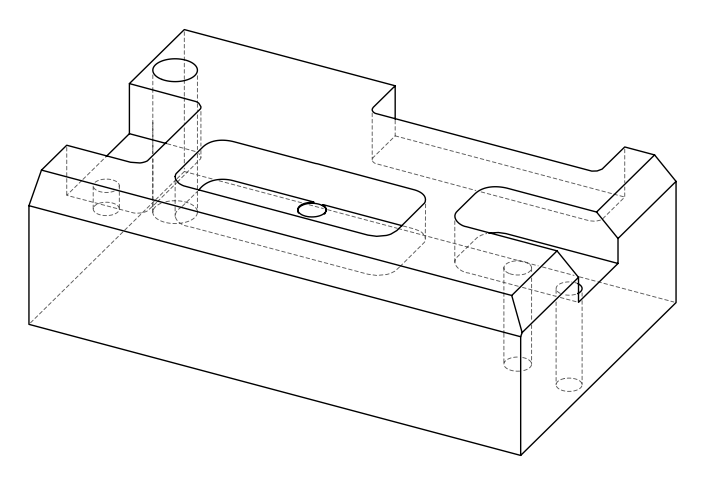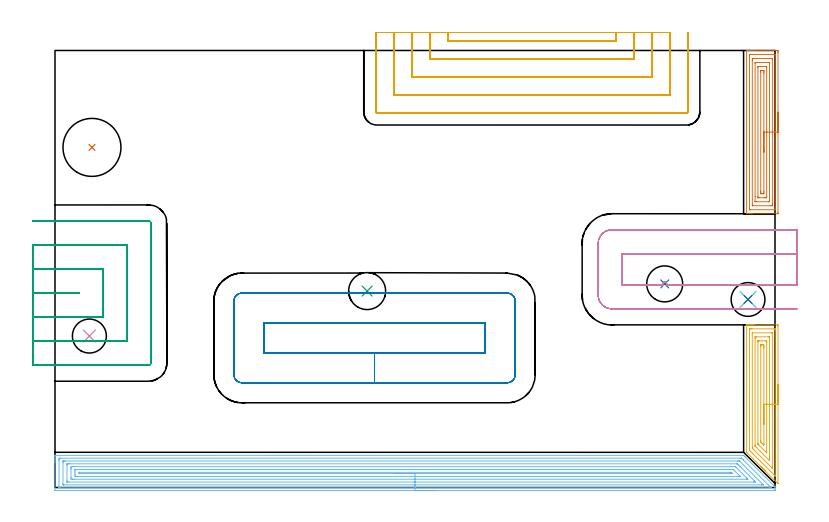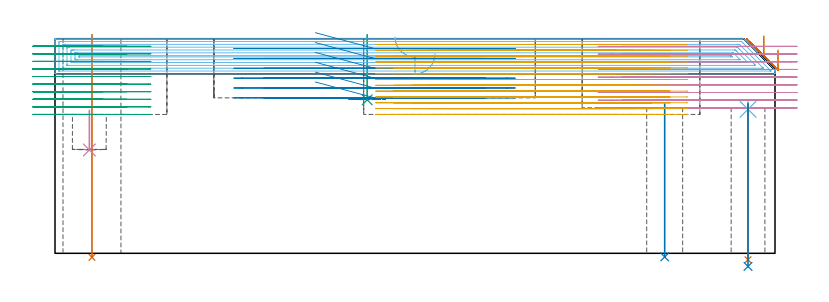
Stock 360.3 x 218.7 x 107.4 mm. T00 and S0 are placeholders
(PLAN: 14 operations, 10 tool changes, 108.5 min)
(1 INDEXABLE_INSERT_DRILL_THROUGH_HOLE_FROM_SOLID | STEP1HOLE_1 | NXT0302_029 | 0.45 min | 70897 mm3)
(2 INDEXABLE_INSERT_DRILL_THROUGH_HOLE_FROM_SOLID_1 | STEP1HOLE_2 | NXT0302_007 | 0.31 min | 27290 mm3)
(3 INDEXABLE_INSERT_DRILL_BLIND_HOLE_FROM_SOLID | STEP1POCKET | NXT0302_008 | 0.13 min | 8158 mm3)
(4 INDEXABLE_INSERT_DRILL_BLIND_HOLE_FROM_SOLID_1 | STEP1POCKET_1 | NXT0302_005 | 0.09 min | 12578 mm3)
(5 AREA_MILL | FG_CHAMFER_SURFACE | UGT0205_001 | 3.72 min | 10904 mm3)
(6 AREA_MILL_1 | FG_CHAMFER_SURFACE_1 | UGT0205_001 | 20.01 min | 54312 mm3)
(7 AREA_MILL_2 | FG_CHAMFER_SURFACE_2 | UGT0205_001 | 4.19 min | 10968 mm3)
(8 MILL_RECTANGULAR_POCKET | POCKET_RECTANGULAR_STRAIGHT | UGT0201_094 | Follow Part, ap 5, ae 75% | 8.34 min | 295956 mm3)
(9 MILL_SLOT | SLOT_PARTIAL_RECTANGULAR | NXT0201_012 | Follow Part, ap 4, ae 75% | 14.3 min | 177267 mm3)
(10 MILL_SLOT_1 | SLOT_PARTIAL_RECTANGULAR_1 | NXT0201_012 | Follow Part, ap 4, ae 75% | 8.9 min | 171732 mm3)
(11 MILL_SLOT_2 | SLOT_PARTIAL_RECTANGULAR_2 | NXT0201_011 | Follow Part, ap 3, ae 75% | 47.34 min | 237146 mm3)
(12 SPOT_DRILL | STEP1HOLE | NXT0321_9005460120000 | 0.04 min | 36 mm3)
(13 DRILL_THROUGH_HOLE_INTO_CENTER | STEP1HOLE | NXT0301_065 | 0.32 min | 5046 mm3)
(14 DRILL_TO_ENLARGE_THROUGH_HOLE | STEP1HOLE | UGT0301_292 | 0.33 min | 11256 mm3)
(TOOL NXT0302_029 | Index. Insert Drill 29mm [880-D2900L32-05] | D29 PA176 FL145 Z2)
(TOOL NXT0302_007 | Index. Insert Drill 18mm [880-D1800L25-05] | D18 PA176 FL90 Z2)
(TOOL NXT0302_008 | Index. Insert Drill 18.5mm [880-D1850L25-05] | D18.5 PA176 FL93 Z2)
(TOOL NXT0302_005 | Index. Insert Drill 17mm [880-D1700L20-05] | D17 PA176 FL85 Z2)
(TOOL UGT0205_001 | Chamfer Mill 20 x 3 x 45 deg. | D20 FL50 Z2)
(TOOL UGT0201_094 | End mill 20 mm | D20 FL38 Z4)
(TOOL NXT0201_012 | ENDMILL 16mm [2P460-1600-NA 1630] | D16 FL38 Z6)
(TOOL NXT0201_011 | ENDMILL 12mm [2P460-1200-NA 1630] | D12 FL38 Z6)
(TOOL NXT0321_9005460120000 | NC Spot Drill, 142deg, 12mm, Carbide, Uncoated | D12 PA142 FL30 Z2)
(TOOL NXT0301_065 | Carbide Drill 9.4mm [860.1-0940-075A1-MM 2214] | D9.4 PA140 FL98 Z2)
(TOOL UGT0301_292 | Twist Drill 16.9 mm | D16.9 PA118 FL120 Z2)
(OP 1 INDEXABLE_INSERT_DRILL_THROUGH_HOLE_FROM_SOLID)
G17 G21 G94 G90
T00 M6
G54
G17 G0 G90 X18.5 Y170.2 S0 M3
G43 Z117.4 H1
G94 G81 G98 Z-2.006 F250. R109.4
G80
M5
M2
(OP 2 INDEXABLE_INSERT_DRILL_THROUGH_HOLE_FROM_SOLID_1)
G17 G21 G94 G90
T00 M6
G54
G17 G0 G90 X305.1 Y101.9 S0 M3
G43 Z117.4 H1
G94 G81 G98 Z-1.814 F250. R74.8
G80
M5
M2
(OP 3 INDEXABLE_INSERT_DRILL_BLIND_HOLE_FROM_SOLID)
G17 G21 G94 G90
T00 M6
G54
G17 G0 G90 X156.2 Y98.3 S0 M3
G43 Z117.4 H1
G94 G81 G98 Z76.8 F250. R109.4
G80
M5
M2
(OP 4 INDEXABLE_INSERT_DRILL_BLIND_HOLE_FROM_SOLID_1)
G17 G21 G94 G90
T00 M6
G54
G17 G0 G90 X17.2 Y75.8 S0 M3
G43 Z117.4 H1
G94 G81 G98 Z51.7 F250. R71.5
G80
M5
M2
(OP 5 AREA_MILL)
G17 G21 G94 G90
T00 M6
G54
G17 G0 G90 X361.8 Y51.65 S1061 M3
G43 Z117.4 H0
Z101.7
G94 G1 Y51.612 Z100.828 F250.
Y51.498 Z99.963
Y51.309 Z99.112
Y51.047 Z98.28
Y50.713 Z97.474
Y50.31 Z96.7
Y49.842 Z95.964
Y49.31 Z95.272
Y48.721 Z94.629
Y48.078 Z94.039
Y47.386 Z93.508
Y46.65 Z93.04
Y45.876 Z92.637
Y45.07 Z92.303
Y44.238 Z92.041
Y43.386 Z91.852
Y42.522 Z91.738
Y41.65 Z91.7
Y2.031
X361.793 Y1.919 Z91.706
X361.673 Y2.031 Z91.827
X361.407 Y2.293 Z92.093
X355.436 Y8.263 Z98.062
X355.266 Y8.431 Z98.229
X355.101 Y8.598 Z98.397
X354.991 Y8.708 Z98.507
X354.827 Y8.87 Z98.667
X354.668 Y9.03 Z98.829
X354.546 Y9.153 Z98.952
X354.389 Y9.309 Z99.106
X354.236 Y9.463 Z99.261
X354.101 Y9.598 Z99.397
X353.95 Y9.748 Z99.545
X353.804 Y9.895 Z99.694
X353.655 Y10.043 Z99.842
X353.511 Y10.186 Z99.984
X353.372 Y10.327 Z100.126
X353.21 Y10.489 Z100.287
X353.073 Y10.625 Z100.423
X346.185 Y17.515 Z107.315
X346.106 Y17.594 Z107.393
X346.103 Y17.602 Z107.396
X346.1 Y17.611 Z107.4
Y81.27
X346.103 Y81.39 Z107.389
X346.213 Y81.397 Z107.28
X346.33 Y81.4 Z107.168
X347.008 Z106.492
X347.733 Z105.766
X348.248 Z105.248
X348.505 Z104.992
X349.125 Z104.372
X349.382 Z104.115
X350.002 Z103.492
X361.407 Z92.09
X361.721 Y81.396 Z91.776
X361.792 Y81.39 Z91.705
X361.799 Y81.317 Z91.699
X361.8 Y80.824 Z91.7
Y41.65
X360.386 Z93.114
X360.385 Y6.183 Z93.115
X360.384 Y6.037 Z93.116
X360.38 Y5.821 Z93.12
X360.379 Y5.785 Z93.121
X360.351 Y5.807 Z93.149
X360.314 Y5.841 Z93.186
X360.113 Y6.037 Z93.387
X348.248 Y17.902 Z105.252
X347.651 Y18.502 Z105.849
X347.565 Y18.596 Z105.935
X347.521 Y18.646 Z105.979
X347.52 Y18.688 Z105.98
X347.517 Y18.874 Z105.983
X347.515 Y19.246 Z105.985
X347.514 Y19.392 Z105.986
X347.515 Y79.23 Z105.985
X347.516 Y79.323 Z105.984
X347.519 Y79.368 Z105.981
X347.52 Y79.384 Z105.98
X347.546 Y79.39 Z105.954
X347.899 Y79.398 Z105.601
X348.248 Y79.399 Z105.252
X348.774 Y79.4 Z104.726
X359.652 Y79.399 Z93.848
X360.182 Y79.396 Z93.318
X360.322 Y79.39 Z93.178
X360.379 Y79.368 Z93.121
X360.383 Y79.192 Z93.117
X360.384 Y79.044 Z93.116
X360.386 Y78.299 Z93.114
Y41.65
X358.972 Z94.528
X358.971 Y10.289 Z94.529
X358.97 Y10.09 Z94.53
X358.966 Y9.692 Z94.534
X358.965 Y9.649 Z94.535
X358.96 Y9.651 Z94.54
X358.928 Y9.677 Z94.572
X358.869 Y9.732 Z94.631
X356.083 Y12.516 Z97.417
X350.002 Y18.597 Z103.498
X349.209 Y19.392 Z104.291
X349.125 Y19.481 Z104.375
X348.936 Y19.689 Z104.564
X348.931 Y20.083 Z104.569
X348.929 Y20.282 Z104.571
Y77.263
X348.93 Y77.363 Z104.57
X348.932 Y77.386 Z104.568
X348.934 Y77.39 Z104.566
X348.946 Y77.394 Z104.554
X348.991 Y77.399 Z104.509
X358.775 Z94.725
X358.91 Y77.397 Z94.59
X358.948 Y77.393 Z94.552
X358.966 Y77.39 Z94.534
X358.967 Y77.381 Z94.533
X358.97 Y77.329 Z94.53
X358.971 Y77.263 Z94.529
X358.972 Y77.064 Z94.528
Y41.65
X357.557 Z95.943
Y14.396
X357.555 Y14.05 Z95.945
X357.55 Y13.512 Z95.95
X357.021 Y14.028 Z96.479
X356.999 Y14.05 Z96.501
X350.65 Y20.4 Z102.85
X350.409 Y20.649 Z103.091
X350.349 Y20.714 Z103.151
X350.346 Y20.726 Z103.154
X350.344 Y20.759 Z103.156
X350.343 Y20.827 Z103.157
Y21.172
Y74.592
X350.344 Y75.135 Z103.156
X350.347 Y75.318 Z103.153
X350.349 Y75.377 Z103.151
X350.383 Y75.39 Z103.117
X350.482 Y75.393 Z103.018
X350.88 Y75.399 Z102.62
X350.961 Y75.4 Z102.539
X357.102 Z96.398
X357.425 Y75.397 Z96.075
X357.506 Y75.394 Z95.994
X357.542 Y75.39 Z95.958
X357.551 Y75.37 Z95.949
X357.553 Y75.294 Z95.947
X357.557 Y74.938 Z95.943
Y41.65
X356.143 Z97.357
Y17.611
X356.138 Y17.39 Z97.362
X356.137 Y17.376 Z97.363
X356.127 Y17.382 Z97.373
X356.096 Y17.406 Z97.404
X356.067 Y17.432 Z97.433
X356.037 Y17.462 Z97.463
X352.326 Y21.172 Z101.174
X352.01 Y21.495 Z101.49
X351.795 Y21.715 Z101.705
X351.764 Y21.761 Z101.736
X351.761 Y21.785 Z101.739
X351.759 Y21.84 Z101.741
X351.757 Y22.063 Z101.743
Y72.811
X351.76 Y73.256 Z101.74
X351.762 Y73.367 Z101.738
X351.763 Y73.386 Z101.737
X351.791 Y73.39 Z101.709
X351.861 Y73.395 Z101.639
X352.055 Y73.399 Z101.445
X352.634 Y73.4 Z100.866
X355.563 Z97.937
X355.996 Y73.398 Z97.504
X356.082 Y73.396 Z97.418
X356.121 Y73.391 Z97.379
X356.136 Y73.387 Z97.364
X356.138 Y73.367 Z97.362
X356.14 Y73.256 Z97.36
X356.143 Y72.811 Z97.357
Y41.65
X354.729 Z98.771
X354.728 Y21.718 Z98.772
X354.725 Y21.372 Z98.775
X354.722 Y21.275 Z98.778
X354.719 Y21.24 Z98.781
X354.687 Y21.27 Z98.813
X354.555 Y21.397 Z98.945
X354.389 Y21.56 Z99.111
X353.885 Y22.063 Z99.615
X353.511 Y22.439 Z99.989
X353.258 Y22.698 Z100.242
X353.195 Y22.764 Z100.305
X353.178 Y22.8 Z100.322
X353.176 Y22.839 Z100.324
X353.173 Y22.953 Z100.327
X353.172 Y23.298 Z100.328
X353.171 Y70.486 Z100.329
X353.173 Y71.031 Z100.327
X353.176 Y71.371 Z100.324
X353.178 Y71.389 Z100.322
X353.194 Y71.393 Z100.306
X353.239 Y71.397 Z100.261
X353.33 Y71.399 Z100.17
X353.511 Z99.989
X354.028 Y71.397 Z99.472
X354.389 Y71.39 Z99.111
X354.722 Y71.367 Z98.778
X354.725 Y71.031 Z98.775
X354.728 Y70.687 Z98.772
X354.729 Y70.14 Z98.771
Y69.795
Y41.65
Y40.778 Z98.809
Y39.914 Z98.923
Y39.062 Z99.112
Y38.23 Z99.374
Y37.424 Z99.708
Y36.65 Z100.111
Y35.914 Z100.58
Y35.222 Z101.111
Y34.579 Z101.7
Y33.99 Z102.343
Y33.458 Z103.035
Y32.99 Z103.771
Y32.587 Z104.545
Y32.253 Z105.351
Y31.991 Z106.183
Y31.802 Z107.035
Y31.688 Z107.899
Y31.65 Z108.771
G0 Z117.4
M5
M2
(OP 6 AREA_MILL_1)
G17 G21 G94 G90
T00 M6
G54
G17 G0 G90 X190.15 Y-1.5 S1061 M3
G43 Z117.4 H0
Z99.8
G94 G1 X190.112 Z98.928 F250.
X189.998 Z98.064
X189.809 Z97.212
X189.547 Z96.38
X189.213 Z95.574
X188.81 Z94.8
X188.342 Z94.064
X187.81 Z93.372
X187.221 Z92.729
X186.578 Z92.14
X185.886 Z91.608
X185.15 Z91.14
X184.376 Z90.737
X183.57 Z90.403
X182.738 Z90.141
X181.887 Z89.952
X181.022 Z89.838
X180.15 Z89.8
X0.616
X0.161 Y-1.496 Z89.802
X0.01 Y-1.492 Z89.806
X0. Y-1.337 Z89.961
Y12.415 Z103.71
Y13.022 Z104.317
Y13.569 Z104.866
Y13.903 Z105.199
Y14.449 Z105.746
Y14.783 Z106.078
Y15.451 Z106.75
Y15.769 Z107.068
X0.002 Y16.101 Z107.392
X0.003 Y16.102
X0.169 Y16.1 Z107.4
X344.5
X344.603 Y16.094 Z107.392
X345.329 Y15.372 Z106.67
X355.665 Y5.036 Z96.335
X360.262 Y0.439 Z91.736
X360.29 Y0.399 Z91.696
X360.3 Y0.363 Z91.661
Y0.31 Z91.609
Y-0.396 Z90.904
Y-1.064 Z90.232
Y-1.397 Z89.899
X360.297 Y-1.491 Z89.805
X360.131 Y-1.5 Z89.8
X180.15
Y-0.086 Z91.214
X2.402 Y-0.085 Z91.215
X2.303
X2.034 Y-0.079 Z91.221
X2.01 Y-0.078 Z91.222
X2.006 Y-0.058 Z91.242
X2.002 Y-0.026 Z91.274
X2.001 Y0.005 Z91.305
X2. Y0.213 Z91.513
Y13.419 Z104.719
X2.002 Y13.903 Z105.203
X2.004 Y14.295 Z105.595
X2.015 Y14.679 Z105.979
X2.402 Y14.684 Z105.984
X2.502 Y14.685 Z105.985
X343.209
X343.408 Y14.684 Z105.984
X343.506 Y14.681 Z105.981
X343.552 Y14.679 Z105.979
X343.606 Y14.633 Z105.933
X344.347 Y13.903 Z105.203
X344.5 Y13.751 Z105.051
X357.553 Y0.697 Z91.997
X357.898 Y0.35 Z91.65
X358.229 Y0.009 Z91.309
X358.289 Y-0.058 Z91.242
X358.277 Y-0.079 Z91.221
X357.799 Y-0.086 Z91.214
X180.15
Y1.328 Z92.628
X4.441 Y1.329 Z92.629
X4.189 Y1.33 Z92.63
X4.105 Y1.332 Z92.632
X4.04 Y1.335 Z92.635
X4.01 Y1.343 Z92.643
X4.007 Y1.392 Z92.692
X4.003 Y1.578 Z92.878
X4. Y1.763 Z93.063
Y12.328 Z103.628
X4.002 Y13.022 Z104.322
X4.004 Y13.204 Z104.504
X4.01 Y13.264 Z104.564
X4.063 Y13.266 Z104.566
X4.189 Y13.268 Z104.568
X4.83 Y13.271 Z104.571
X5.082
X341.567
X341.82
X342.465 Y13.267 Z104.567
X342.518 Y13.265 Z104.565
X342.642 Y13.153 Z104.453
X342.713 Y13.087 Z104.387
X354.325 Y1.475 Z92.775
X354.412 Y1.381 Z92.681
X354.45 Y1.339 Z92.639
X354.444 Y1.335 Z92.635
X354.418 Y1.333 Z92.633
X354.325 Y1.331 Z92.631
X353.684 Y1.329 Z92.629
X353.432 Y1.328 Z92.628
X180.15
Y2.743 Z94.043
X6.579
X6.132 Y2.745 Z94.045
X6.034 Y2.747 Z94.047
X6.018 Y2.749 Z94.049
X6.01 Y2.758 Z94.058
X6.006 Y2.807 Z94.107
X6.003 Y2.908 Z94.208
X6. Y3.314 Z94.614
Y11.262 Z102.562
X6.004 Y11.69 Z102.99
X6.007 Y11.796 Z103.096
X6.01 Y11.844 Z103.144
X6.064 Y11.85 Z103.15
X6.268 Y11.854 Z103.154
X6.868 Y11.857 Z103.157
X7.157
X341.216
X341.367 Y11.855 Z103.155
X341.442 Y11.853 Z103.153
X341.475 Y11.851 Z103.151
X341.534 Y11.805 Z103.105
X341.82 Y11.529 Z102.829
X342.089 Y11.262 Z102.562
X342.713 Y10.638 Z101.938
X350.013 Y3.338 Z94.638
X350.161 Y3.187 Z94.487
X350.443 Y2.897 Z94.197
X350.585 Y2.749 Z94.049
X350.549 Y2.747 Z94.047
X350.461 Y2.745 Z94.045
X349.859 Y2.743 Z94.043
X349.57
X180.15
Y4.157 Z95.457
X9.548
X8.714 Y4.16 Z95.46
X8.655 Y4.164 Z95.464
X8.01 Y4.219 Z95.519
X8.002 Y4.863 Z96.163
X8. Y9.266 Z100.566
X8.001 Y9.501 Z100.801
X8.004 Y10.142 Z101.442
X8.01 Y10.381 Z101.681
X8.599 Y10.437 Z101.737
X8.655 Y10.439 Z101.739
X9.485 Y10.443 Z101.743
X9.548
X340.096 Y10.442 Z101.742
X340.221 Y10.44 Z101.74
X340.455 Y10.434 Z101.734
X340.512 Y10.381 Z101.681
X340.927 Y9.974 Z101.274
X346.286 Y4.615 Z95.915
X346.675 Y4.219 Z95.519
X346.721 Y4.169 Z95.469
X346.537 Y4.162 Z95.462
X346.411 Y4.158 Z95.458
X346.348 Y4.157 Z95.457
X346.286
X180.15
Y5.571 Z96.871
X11.334
X10.855 Y5.572 Z96.872
X10.441 Y5.575 Z96.875
X10.037 Y5.578 Z96.878
X10.01 Y5.979 Z97.279
X10.003 Y6.412 Z97.712
X10. Y7.74 Z99.04
Y8.621 Z99.921
X10.001 Y8.838 Z100.138
X10.003 Y8.947 Z100.247
X10.007 Y9. Z100.3
X10.01 Y9.022 Z100.322
X10.033 Y9.023 Z100.323
X10.441 Y9.027 Z100.327
X10.92 Y9.029 Z100.329
X11.334
X339.14 Y9.028 Z100.328
X339.278 Y9.027 Z100.327
X339.388 Y9.024 Z100.324
X339.419 Y9.022 Z100.322
X339.44 Y9.004 Z100.304
X339.486 Y8.962 Z100.262
X339.831 Y8.621 Z99.921
X340.034 Y8.419 Z99.719
X342.713 Y5.738 Z97.038
X342.821 Y5.623 Z96.923
X342.863 Y5.577 Z96.877
X342.847 Y5.576 Z96.876
X342.713 Y5.574 Z96.874
X342.234 Y5.571 Z96.871
X341.82
X180.15
Y6.985 Z98.285
X12.228 Y6.986 Z98.286
X12.099 Y6.987 Z98.287
X12.038 Y6.99 Z98.29
X12.014 Y6.992 Z98.292
X12.008 Y7.004 Z98.304
X12.004 Y7.023 Z98.323
X12.001 Y7.083 Z98.383
X12.004 Y7.166 Z98.466
X12.022 Y7.608 Z98.908
X12.196 Y7.613 Z98.913
X12.228 Y7.614 Z98.914
X337.481 Y7.615 Z98.915
X338.12 Y7.613 Z98.913
X338.247 Y7.611 Z98.911
X338.382 Y7.608 Z98.908
X338.693 Y7.302 Z98.602
X339.006 Y6.992 Z98.292
X338.12 Y6.985 Z98.285
X180.15
X179.278 Z98.323
X178.414 Z98.437
X177.562 Z98.626
X176.73 Z98.888
X175.924 Z99.222
X175.15 Z99.625
X174.414 Z100.094
X173.722 Z100.625
X173.079 Z101.214
X172.49 Z101.857
X171.959 Z102.55
X171.49 Z103.285
X171.087 Z104.059
X170.753 Z104.865
X170.491 Z105.697
X170.302 Z106.549
X170.188 Z107.414
X170.15 Z108.285
G0 Z117.4
M5
M2
(OP 7 AREA_MILL_2)
G17 G21 G94 G90
T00 M6
G54
G17 G0 G90 X361.8 Y187.85 S1061 M3
G43 Z117.4 H0
Z101.7
G94 G1 Y187.812 Z100.828 F250.
Y187.698 Z99.963
Y187.509 Z99.112
Y187.247 Z98.28
Y186.913 Z97.474
Y186.51 Z96.7
Y186.042 Z95.964
Y185.51 Z95.272
Y184.921 Z94.629
Y184.278 Z94.04
Y183.586 Z93.508
Y182.85 Z93.04
Y182.076 Z92.637
Y181.27 Z92.303
Y180.438 Z92.041
Y179.586 Z91.852
Y178.722 Z91.738
Y177.85 Z91.7
Y137.625
X361.795 Y137.127 Z91.703
X361.792 Y137.01 Z91.706
X361.67 Y137. Z91.827
X349.125 Z104.369
X348.598 Z104.899
X348.248 Z105.248
X347.721 Z105.775
X347.37 Z106.124
X346.414 Z107.086
X346.256 Y137.001 Z107.236
X346.196 Y137.003 Z107.296
X346.103 Y137.01 Z107.388
X346.1 Y137.179 Z107.4
Y218.522
X346.102 Y218.69 Z107.388
X346.255 Y218.697 Z107.238
X346.414 Y218.7 Z107.086
X346.67 Z106.83
X347.37 Z106.124
X348.598 Z104.899
X349.125 Z104.369
X349.739 Z103.757
X361.144 Z92.354
X361.407 Y218.696 Z92.091
X361.793 Y218.69 Z91.705
X361.796 Y218.471 Z91.702
X361.799 Y218.075 Z91.701
X361.8 Y217.674 Z91.7
Y177.85
X360.386 Z93.114
X360.385 Y139.56 Z93.115
X360.384 Y139.413 Z93.116
X360.379 Y139.042 Z93.121
X360.369 Y139.01 Z93.131
X360.301 Y139.005 Z93.199
X360.193 Y139.001 Z93.307
X347.776 Y139. Z105.724
X347.585 Y139.002 Z105.915
X347.552 Y139.004 Z105.948
X347.521 Y139.01 Z105.979
X347.519 Y139.054 Z105.981
X347.515 Y139.266 Z105.985
Y216.14
X347.516 Y216.287 Z105.984
X347.521 Y216.658 Z105.979
X347.532 Y216.69 Z105.968
X347.599 Y216.695 Z105.901
X347.707 Y216.699 Z105.793
X360.124 Y216.7 Z93.376
X360.315 Y216.698 Z93.185
X360.348 Y216.696 Z93.152
X360.379 Y216.69 Z93.121
X360.381 Y216.646 Z93.119
X360.385 Y216.434 Z93.115
X360.386 Y177.85 Z93.114
X358.972 Z94.528
X358.971 Y141.895 Z94.529
X358.967 Y141.201 Z94.533
X358.964 Y141.008 Z94.536
X358.775 Y141.005 Z94.725
X358.095 Y141. Z95.405
X357.898 Z95.602
X349.322 Y141.001 Z104.178
X349.125 Y141.004 Z104.375
X348.935 Y141.011 Z104.565
X348.931 Y141.201 Z104.569
X348.929 Y141.401 Z104.571
Y213.805
X348.933 Y214.499 Z104.567
X348.936 Y214.692 Z104.564
X349.125 Y214.695 Z104.375
X349.805 Y214.7 Z103.695
X350.002 Z103.498
X358.578 Y214.699 Z94.922
X358.775 Y214.696 Z94.725
X358.965 Y214.689 Z94.535
X358.969 Y214.499 Z94.531
X358.971 Y214.299 Z94.529
X358.972 Y177.85 Z94.528
X357.557 Z95.943
Y143.336
X357.554 Y143.153 Z95.946
X357.551 Y143.017 Z95.949
X357.453 Y143.01 Z96.047
X357.021 Y143. Z96.479
X357.009 Z96.491
X350.868 Z102.632
X350.448 Y143.007 Z103.052
X350.349 Y143.01 Z103.151
X350.345 Y143.077 Z103.155
X350.344 Y143.146 Z103.156
X350.343 Y145.67 Z103.157
Y212.364
X350.346 Y212.547 Z103.154
X350.35 Y212.683 Z103.15
X350.447 Y212.69 Z103.053
X350.88 Y212.7 Z102.62
X350.891 Z102.609
X357.032 Z96.468
X357.452 Y212.693 Z96.048
X357.551 Y212.69 Z95.949
X357.555 Y212.623 Z95.945
X357.556 Y212.554 Z95.944
X357.557 Y212.164 Z95.943
Y177.85
X356.143 Z97.357
Y145.67
X356.139 Y145.224 Z97.361
X356.136 Y145.01 Z97.364
X355.92 Y145.004 Z97.58
X355.266 Y145.001 Z98.234
X355.047 Y145. Z98.453
X352.414 Y145.001 Z101.086
X351.889 Y145.008 Z101.611
X351.764 Y145.01 Z101.736
X351.761 Y145.224 Z101.739
X351.757 Y145.67 Z101.743
Y210.03
X351.761 Y210.476 Z101.739
X351.764 Y210.69 Z101.736
X351.98 Y210.696 Z101.52
X352.634 Y210.699 Z100.866
X352.854 Y210.7 Z100.646
X355.486 Y210.699 Z98.014
X356.012 Y210.692 Z97.488
X356.136 Y210.69 Z97.364
X356.139 Y210.476 Z97.361
X356.143 Y210.03 Z97.357
Y177.85
X354.729 Z98.771
Y148.006
X354.726 Y147.458 Z98.774
X354.723 Y147.118 Z98.777
X354.719 Y147.01 Z98.781
X354.613 Y147.007 Z98.887
X354.389 Y147.003 Z99.111
X353.961 Y147. Z99.539
X353.511 Y147.002 Z99.989
X353.362 Y147.005 Z100.138
X353.242 Y147.01 Z100.258
X353.178 Y147.021 Z100.322
X353.176 Y147.112 Z100.324
X353.173 Y147.458 Z100.327
X353.172 Y147.804 Z100.328
X353.171 Y148.352 Z100.329
X353.172 Y207.694 Z100.328
X353.174 Y208.242 Z100.326
X353.177 Y208.582 Z100.323
X353.181 Y208.69 Z100.319
X353.287 Y208.693 Z100.213
X353.511 Y208.697 Z99.989
X353.94 Y208.7 Z99.56
X354.389 Y208.698 Z99.111
X354.538 Y208.695 Z98.962
X354.658 Y208.69 Z98.842
X354.722 Y208.679 Z98.778
X354.724 Y208.588 Z98.776
X354.727 Y208.242 Z98.773
X354.729 Y207.896 Z98.771
Y207.348
Y177.85
Y176.978 Z98.809
Y176.114 Z98.923
Y175.262 Z99.112
Y174.43 Z99.374
Y173.624 Z99.708
Y172.85 Z100.111
Y172.114 Z100.58
Y171.422 Z101.111
Y170.779 Z101.7
Y170.19 Z102.343
Y169.658 Z103.035
Y169.19 Z103.771
Y168.787 Z104.545
Y168.453 Z105.351
Y168.191 Z106.183
Y168.002 Z107.035
Y167.888 Z107.9
Y167.85 Z108.771
G0 Z117.4
M5
M2
(OP 8 MILL_RECTANGULAR_POCKET)
G17 G21 G94 G90
T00 M6
G54
G17 G0 G90 X130.292 Y67.4 S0 M3
G43 Z117.4 H0
Z110.4
G94 G1 X159.9 Z102.467 F250.
X215.3 F500.
Y82.3
X158.541
X104.5
Y67.4
X159.9
Y52.4
X226.2
G3 X230.3 Y56.5 R4.1
G1 Y93.2
G3 X226.2 Y97.3 R4.1
G1 X93.6
G3 X89.5 Y93.2 R4.1
G1 Y56.5
G3 X93.6 Y52.4 R4.1
G1 X159.9
X160.9
G0 X130.292 Y67.4 Z105.467
G1 X159.9 Z97.533 F250.
X215.3 F500.
Y82.3
X104.5
Y67.4
X159.9
Y52.4
X226.2
G3 X230.3 Y56.5 R4.1
G1 Y93.2
G3 X226.2 Y97.3 R4.1
G1 X93.6
G3 X89.5 Y93.2 R4.1
G1 Y56.5
G3 X93.6 Y52.4 R4.1
G1 X159.9
X160.9
G0 X130.292 Y67.4 Z100.533
G1 X159.9 Z92.6 F250.
X215.3 F500.
Y82.3
X104.5
Y67.4
X159.9
Y52.4
X226.2
G3 X230.3 Y56.5 R4.1
G1 Y93.2
G3 X226.2 Y97.3 R4.1
G1 X93.6
G3 X89.5 Y93.2 R4.1
G1 Y56.5
G3 X93.6 Y52.4 R4.1
G1 X159.9
X160.9
G0 X130.292 Y67.4 Z95.6
G1 X159.9 Z87.667 F250.
X215.3 F500.
Y82.3
X158.541
X104.5
Y67.4
X159.9
Y52.4
X226.2
G3 X230.3 Y56.5 R4.1
G1 Y93.2
G3 X226.2 Y97.3 R4.1
G1 X93.6
G3 X89.5 Y93.2 R4.1
G1 Y56.5
G3 X93.6 Y52.4 R4.1
G1 X159.9
X160.9
G0 X130.292 Y67.4 Z90.667
G1 X159.9 Z82.733 F250.
X215.3 F500.
Y82.3
X158.541
X104.5
Y67.4
X159.9
Y52.4
X226.2
G3 X230.3 Y56.5 R4.1
G1 Y93.2
G3 X226.2 Y97.3 R4.1
G1 X93.6
G3 X89.5 Y93.2 R4.1
G1 Y56.5
G3 X93.6 Y52.4 R4.1
G1 X159.9
X160.9
G0 X130.292 Y67.4 Z85.733
G1 X159.9 Z77.8 F250.
X215.3 F500.
Y82.3
X158.541
X104.5
Y67.4
X159.9
Y52.4
X226.2
G3 X230.3 Y56.5 R4.1
G1 Y93.2
G3 X226.2 Y97.3 R4.1
G1 X93.6
G3 X89.5 Y93.2 R4.1
G1 Y56.5
G3 X93.6 Y52.4 R4.1
G1 X159.9
X160.9
G0 Z117.4
M5
M2
(OP 9 MILL_SLOT)
G17 G21 G94 G90
T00 M6
G54
G17 G0 G90 X-11. Y97.2 S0 M3
G43 Z117.4 H1
Z103.61
G94 G1 X-8. F250.
X12. F500.
Y97.4
X-8.
X-11. F250.
Y85.2
X-8.
X24. F500.
Y109.4
X-8.
X-11. F250.
Y73.2
X-8.
X36. F500.
Y121.4
X-8.
X-11. F250.
Y61.2
X-8.
X46.8 F500.
G3 X48. Y62.4 R1.2
G1 Y132.2
G3 X46.8 Y133.4 R1.2
G1 X-8.
X-11. F250.
G0 Y97.2 Z99.82
G1 X-8.
X12. F500.
Y97.4
X-8.
X-11. F250.
Y85.2
X-8.
X24. F500.
Y109.4
X-8.
X-11. F250.
Y73.2
X-8.
X36. F500.
Y121.4
X-8.
X-11. F250.
Y61.2
X-8.
X46.8 F500.
G3 X48. Y62.4 R1.2
G1 Y132.2
G3 X46.8 Y133.4 R1.2
G1 X-8.
X-11. F250.
G0 Y97.2 Z96.03
G1 X-8.
X12. F500.
Y97.4
X-8.
X-11. F250.
Y85.2
X-8.
X24. F500.
Y109.4
X-8.
X-11. F250.
Y73.2
X-8.
X36. F500.
Y121.4
X-8.
X-11. F250.
Y61.2
X-8.
X46.8 F500.
G3 X48. Y62.4 R1.2
G1 Y132.2
G3 X46.8 Y133.4 R1.2
G1 X-8.
X-11. F250.
G0 Y97.2 Z92.24
G1 X-8.
X12. F500.
Y97.4
X-8.
X-11. F250.
Y85.2
X-8.
X24. F500.
Y109.4
X-8.
X-11. F250.
Y73.2
X-8.
X36. F500.
Y121.4
X-8.
X-11. F250.
Y61.2
X-8.
X46.8 F500.
G3 X48. Y62.4 R1.2
G1 Y132.2
G3 X46.8 Y133.4 R1.2
G1 X-8.
X-11. F250.
G0 Y97.2 Z88.45
G1 X-8.
X12. F500.
Y97.4
X-8.
X-11. F250.
Y85.2
X-8.
X24. F500.
Y109.4
X-8.
X-11. F250.
Y73.2
X-8.
X36. F500.
Y121.4
X-8.
X-11. F250.
Y61.2
X-8.
X46.8 F500.
G3 X48. Y62.4 R1.2
G1 Y132.2
G3 X46.8 Y133.4 R1.2
G1 X-8.
X-11. F250.
G0 Y97.2 Z84.66
G1 X-8.
X12. F500.
Y97.4
X-8.
X-11. F250.
Y85.2
X-8.
X24. F500.
Y109.4
X-8.
X-11. F250.
Y73.2
X-8.
X36. F500.
Y121.4
X-8.
X-11. F250.
Y61.2
X-8.
X46.8 F500.
G3 X48. Y62.4 R1.2
G1 Y132.2
G3 X46.8 Y133.4 R1.2
G1 X-8.
X-11. F250.
G0 Y97.2 Z80.87
G1 X-8.
X12. F500.
Y97.4
X-8.
X-11. F250.
Y85.2
X-8.
X24. F500.
Y109.4
X-8.
X-11. F250.
Y73.2
X-8.
X36. F500.
Y121.4
X-8.
X-11. F250.
Y61.2
X-8.
X46.8 F500.
G3 X48. Y62.4 R1.2
G1 Y132.2
G3 X46.8 Y133.4 R1.2
G1 X-8.
X-11. F250.
G0 Y97.2 Z77.08
G1 X-8.
X12. F500.
Y97.4
X-8.
X-11. F250.
Y85.2
X-8.
X24. F500.
Y109.4
X-8.
X-11. F250.
Y73.2
X-8.
X36. F500.
Y121.4
X-8.
X-11. F250.
Y61.2
X-8.
X46.8 F500.
G3 X48. Y62.4 R1.2
G1 Y132.2
G3 X46.8 Y133.4 R1.2
G1 X-8.
X-11. F250.
G0 Y97.2 Z73.29
G1 X-8.
X12. F500.
Y97.4
X-8.
X-11. F250.
Y85.2
X-8.
X24. F500.
Y109.4
X-8.
X-11. F250.
Y73.2
X-8.
X36. F500.
Y121.4
X-8.
X-11. F250.
Y61.2
X-8.
X46.8 F500.
G3 X48. Y62.4 R1.2
G1 Y132.2
G3 X46.8 Y133.4 R1.2
G1 X-8.
X-11. F250.
G0 Y97.2 Z69.5
G1 X-8.
X12. F500.
Y97.4
X-8.
X-11. F250.
Y85.2
X-8.
X24. F500.
Y109.4
X-8.
X-11. F250.
Y73.2
X-8.
X36. F500.
Y121.4
X-8.
X-11. F250.
Y61.2
X-8.
X46.8 F500.
G3 X48. Y62.4 R1.2
G1 Y132.2
G3 X46.8 Y133.4 R1.2
G1 X-8.
X-11. F250.
G0 Z117.4
M5
M2
(OP 10 MILL_SLOT_1)
G17 G21 G94 G90
T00 M6
G54
G17 G0 G90 X371.299 Y117.066 S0 M3
G43 Z117.4 H1
Z103.555
G94 G1 X368.3 Y117.003 F250.
G2 X368.046 Y117. R12. F500.
G1 X283.8
Y101.4
X304.245
G2 X304.154 Y102.203 R0.992
X304.288 Y102.473 R0.992
X305.878 Y102.512 R0.997
X305.956 Y101.4 R0.992
G1 X368.046
G2 X368.3 Y101.397 R12.
G1 X371.299 Y101.334 F250.
X371.046 Y129.
X368.046
X278.7 F500.
G3 X271.8 Y122.1 R6.9
G1 Y96.3
G3 X278.7 Y89.4 R6.9
G1 X368.046
X371.046 F250.
G0 X371.3 Y117.031 Z99.711
G1 X368.3 Y117.001
X368.179 Y117. F500.
X283.8
Y101.4
X304.245
G2 X304.288 Y102.473 R0.992
X305.788 Y102.611 R0.997
G1 X305.876 Y102.513
G2 X305.956 Y101.4 R0.992
G1 X368.177
X368.3 Y101.399
X371.3 Y101.369 F250.
X371.179 Y129.
X368.179
X278.7 F500.
G3 X271.8 Y122.1 R6.9
G1 Y96.3
G3 X278.7 Y89.4 R6.9
G1 X368.177
X371.177 F250.
G0 X371.3 Y117. Z95.867
G1 X368.3
X283.8 F500.
Y101.4
X304.245
G2 X304.288 Y102.473 R0.992
X305.857 Y102.537 R0.995
G1 X305.876 Y102.513
G2 X305.956 Y101.4 R0.992
G1 X368.3
X371.3 F250.
Y129.
X368.3
X278.7 F500.
G3 X271.8 Y122.1 R6.9
G1 Y96.3
G3 X278.7 Y89.4 R6.9
G1 X368.3
X371.3 F250.
G0 Y117. Z92.022
G1 X368.3
X283.8 F500.
Y101.4
X304.245
G2 X304.155 Y102.206 R0.992
X304.289 Y102.474 R0.992
X305.734 Y102.659 R0.997
X305.879 Y102.51 R0.995
X305.956 Y101.4 R0.992
G1 X368.3
X371.3 F250.
Y129.
X368.3
X278.7 F500.
G3 X271.8 Y122.1 R6.9
G1 Y96.3
G3 X278.7 Y89.4 R6.9
G1 X368.3
X371.3 F250.
G0 Y117. Z88.178
G1 X368.3
X283.8 F500.
Y101.4
X304.245
G2 X304.148 Y102.181 R0.992
X304.289 Y102.474 R0.992
X305.786 Y102.612 R0.997
G1 X305.876 Y102.513
G2 X305.956 Y101.4 R0.992
G1 X368.3
X371.3 F250.
Y129.
X368.3
X278.7 F500.
G3 X271.8 Y122.1 R6.9
G1 Y96.3
G3 X278.7 Y89.4 R6.9
G1 X368.3
X371.3 F250.
G0 Y117. Z84.333
G1 X368.3
X283.8 F500.
Y101.4
X304.245
G2 X304.288 Y102.473 R0.992
X305.876 Y102.513 R0.995
X305.956 Y101.4 R0.992
G1 X368.3
X371.3 F250.
Y129.
X368.3
X278.7 F500.
G3 X271.8 Y122.1 R6.9
G1 Y96.3
G3 X278.7 Y89.4 R6.9
G1 X368.3
X371.3 F250.
G0 Y117. Z80.489
G1 X368.3
X283.8 F500.
Y101.4
X304.245
G2 X304.154 Y102.2 R0.992
X304.288 Y102.473 R0.992
X305.736 Y102.657 R0.997
X305.879 Y102.51 R0.995
X305.956 Y101.4 R0.992
G1 X368.3
X371.3 F250.
Y129.
X368.3
X278.7 F500.
G3 X271.8 Y122.1 R6.9
G1 Y96.3
G3 X278.7 Y89.4 R6.9
G1 X368.3
X371.3 F250.
G0 Y117. Z76.644
G1 X368.3
X283.8 F500.
Y101.4
X304.245
G2 X304.154 Y102.2 R0.992
X304.288 Y102.473 R0.992
X305.786 Y102.612 R0.997
G1 X305.876 Y102.513
G2 X305.956 Y101.4 R0.992
G1 X368.3
X371.3 F250.
Y129.
X368.3
X278.7 F500.
G3 X271.8 Y122.1 R6.9
G1 Y96.3
G3 X278.7 Y89.4 R6.9
G1 X368.3
X371.3 F250.
G0 Y117. Z72.8
G1 X368.3
X283.8 F500.
Y101.4
X304.245
G2 X304.288 Y102.473 R0.992
X305.857 Y102.537 R0.995
G1 X305.876 Y102.513
G2 X305.956 Y101.4 R0.992
G1 X368.3
X371.3 F250.
Y129.
X368.3
X278.7 F500.
G3 X271.8 Y122.1 R6.9
G1 Y96.3
G3 X278.7 Y89.4 R6.9
G1 X368.3
X371.3 F250.
G0 Z117.4
M5
M2
(OP 11 MILL_SLOT_2)
G17 G21 G94 G90
T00 M6
G54
G17 G0 G90 X196.5 Y227.7 S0 M3
G43 Z117.4 H1
Z104.485
G94 G1 Y224.7 F250.
Y223.4 F500.
X280.7
Y224.7
Y227.7 F250.
X187.5
Y224.7
Y214.4 F500.
X289.7
Y224.7
Y227.7 F250.
X178.5
Y224.7
Y205.4 F500.
X298.7
Y224.7
Y227.7 F250.
X169.5
Y224.7
Y196.4 F500.
X307.7
Y224.7
Y227.7 F250.
X160.5
Y224.7
Y188. F500.
G3 X161.1 Y187.4 R0.6
G1 X316.1
G3 X316.7 Y188. R0.6
G1 Y224.7
Y227.7 F250.
G0 X196.5 Z101.569
G1 Y224.7
Y223.4 F500.
X280.7
Y224.7
Y227.7 F250.
X187.5
Y224.7
Y214.4 F500.
X289.7
Y224.7
Y227.7 F250.
X178.5
Y224.7
Y205.4 F500.
X298.7
Y224.7
Y227.7 F250.
X169.5
Y224.7
Y196.4 F500.
X307.7
Y224.7
Y227.7 F250.
X160.5
Y224.7
Y188. F500.
G3 X161.1 Y187.4 R0.6
G1 X316.1
G3 X316.7 Y188. R0.6
G1 Y224.7
Y227.7 F250.
G0 X196.5 Z98.654
G1 Y224.7
Y223.4 F500.
X280.7
Y224.7
Y227.7 F250.
X187.5
Y224.7
Y214.4 F500.
X289.7
Y224.7
Y227.7 F250.
X178.5
Y224.7
Y205.4 F500.
X298.7
Y224.7
Y227.7 F250.
X169.5
Y224.7
Y196.4 F500.
X307.7
Y224.7
Y227.7 F250.
X160.5
Y224.7
Y188. F500.
G3 X161.1 Y187.4 R0.6
G1 X316.1
G3 X316.7 Y188. R0.6
G1 Y224.7
Y227.7 F250.
G0 X196.5 Z95.738
G1 Y224.7
Y223.4 F500.
X280.7
Y224.7
Y227.7 F250.
X187.5
Y224.7
Y214.4 F500.
X289.7
Y224.7
Y227.7 F250.
X178.5
Y224.7
Y205.4 F500.
X298.7
Y224.7
Y227.7 F250.
X169.5
Y224.7
Y196.4 F500.
X307.7
Y224.7
Y227.7 F250.
X160.5
Y224.7
Y188. F500.
G3 X161.1 Y187.4 R0.6
G1 X316.1
G3 X316.7 Y188. R0.6
G1 Y224.7
Y227.7 F250.
G0 X196.5 Z92.823
G1 Y224.7
Y223.4 F500.
X280.7
Y224.7
Y227.7 F250.
X187.5
Y224.7
Y214.4 F500.
X289.7
Y224.7
Y227.7 F250.
X178.5
Y224.7
Y205.4 F500.
X298.7
Y224.7
Y227.7 F250.
X169.5
Y224.7
Y196.4 F500.
X307.7
Y224.7
Y227.7 F250.
X160.5
Y224.7
Y188. F500.
G3 X161.1 Y187.4 R0.6
G1 X316.1
G3 X316.7 Y188. R0.6
G1 Y224.7
Y227.7 F250.
G0 X196.5 Z89.908
G1 Y224.7
Y223.4 F500.
X280.7
Y224.7
Y227.7 F250.
X187.5
Y224.7
Y214.4 F500.
X289.7
Y224.7
Y227.7 F250.
X178.5
Y224.7
Y205.4 F500.
X298.7
Y224.7
Y227.7 F250.
X169.5
Y224.7
Y196.4 F500.
X307.7
Y224.7
Y227.7 F250.
X160.5
Y224.7
Y188. F500.
G3 X161.1 Y187.4 R0.6
G1 X316.1
G3 X316.7 Y188. R0.6
G1 Y224.7
Y227.7 F250.
G0 X196.5 Z86.992
G1 Y224.7
Y223.4 F500.
X280.7
Y224.7
Y227.7 F250.
X187.5
Y224.7
Y214.4 F500.
X289.7
Y224.7
Y227.7 F250.
X178.5
Y224.7
Y205.4 F500.
X298.7
Y224.7
Y227.7 F250.
X169.5
Y224.7
Y196.4 F500.
X307.7
Y224.7
Y227.7 F250.
X160.5
Y224.7
Y188. F500.
G3 X161.1 Y187.4 R0.6
G1 X316.1
G3 X316.7 Y188. R0.6
G1 Y224.7
Y227.7 F250.
G0 X196.5 Z84.077
G1 Y224.7
Y223.4 F500.
X280.7
Y224.7
Y227.7 F250.
X187.5
Y224.7
Y214.4 F500.
X289.7
Y224.7
Y227.7 F250.
X178.5
Y224.7
Y205.4 F500.
X298.7
Y224.7
Y227.7 F250.
X169.5
Y224.7
Y196.4 F500.
X307.7
Y224.7
Y227.7 F250.
X160.5
Y224.7
Y188. F500.
G3 X161.1 Y187.4 R0.6
G1 X316.1
G3 X316.7 Y188. R0.6
G1 Y224.7
Y227.7 F250.
G0 X196.5 Z81.162
G1 Y224.7
Y223.4 F500.
X280.7
Y224.7
Y227.7 F250.
X187.5
Y224.7
Y214.4 F500.
X289.7
Y224.7
Y227.7 F250.
X178.5
Y224.7
Y205.4 F500.
X298.7
Y224.7
Y227.7 F250.
X169.5
Y224.7
Y196.4 F500.
X307.7
Y224.7
Y227.7 F250.
X160.5
Y224.7
Y188. F500.
G3 X161.1 Y187.4 R0.6
G1 X316.1
G3 X316.7 Y188. R0.6
G1 Y224.7
Y227.7 F250.
G0 X196.5 Z78.246
G1 Y224.7
Y223.4 F500.
X280.7
Y224.7
Y227.7 F250.
X187.5
Y224.7
Y214.4 F500.
X289.7
Y224.7
Y227.7 F250.
X178.5
Y224.7
Y205.4 F500.
X298.7
Y224.7
Y227.7 F250.
X169.5
Y224.7
Y196.4 F500.
X307.7
Y224.7
Y227.7 F250.
X160.5
Y224.7
Y188. F500.
G3 X161.1 Y187.4 R0.6
G1 X316.1
G3 X316.7 Y188. R0.6
G1 Y224.7
Y227.7 F250.
G0 X196.5 Z75.331
G1 Y224.7
Y223.4 F500.
X280.7
Y224.7
Y227.7 F250.
X187.5
Y224.7
Y214.4 F500.
X289.7
Y224.7
Y227.7 F250.
X178.5
Y224.7
Y205.4 F500.
X298.7
Y224.7
Y227.7 F250.
X169.5
Y224.7
Y196.4 F500.
X307.7
Y224.7
Y227.7 F250.
X160.5
Y224.7
Y188. F500.
G3 X161.1 Y187.4 R0.6
G1 X316.1
G3 X316.7 Y188. R0.6
G1 Y224.7
Y227.7 F250.
G0 X196.5 Z72.415
G1 Y224.7
Y223.4 F500.
X280.7
Y224.7
Y227.7 F250.
X187.5
Y224.7
Y214.4 F500.
X289.7
Y224.7
Y227.7 F250.
X178.5
Y224.7
Y205.4 F500.
X298.7
Y224.7
Y227.7 F250.
X169.5
Y224.7
Y196.4 F500.
X307.7
Y224.7
Y227.7 F250.
X160.5
Y224.7
Y188. F500.
G3 X161.1 Y187.4 R0.6
G1 X316.1
G3 X316.7 Y188. R0.6
G1 Y224.7
Y227.7 F250.
G0 X196.5 Z69.5
G1 Y224.7
Y223.4 F500.
X280.7
Y224.7
Y227.7 F250.
X187.5
Y224.7
Y214.4 F500.
X289.7
Y224.7
Y227.7 F250.
X178.5
Y224.7
Y205.4 F500.
X298.7
Y224.7
Y227.7 F250.
X169.5
Y224.7
Y196.4 F500.
X307.7
Y224.7
Y227.7 F250.
X160.5
Y224.7
Y188. F500.
G3 X161.1 Y187.4 R0.6
G1 X316.1
G3 X316.7 Y188. R0.6
G1 Y224.7
Y227.7 F250.
G0 Z117.4
M5
M2
(OP 12 SPOT_DRILL)
G17 G21 G94 G90
T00 M6
G54
G17 G0 G90 X346.8 Y94.1 S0 M3
G43 Z117.4 H0
G94 G81 G98 Z72.073 F250. R75.8
G80
M5
M2
(OP 13 DRILL_THROUGH_HOLE_INTO_CENTER)
G17 G21 G94 G90
T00 M6
G54
G17 G0 G90 X346.8 Y94.1 S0 M3
G43 Z117.4 H1
G94 G73 G98 Z-3.211 F250. Q8.446 R74.8
G80
M5
M2
(OP 14 DRILL_TO_ENLARGE_THROUGH_HOLE)
G17 G21 G94 G90
T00 M6
G54
G17 G0 G90 X346.8 Y94.1 S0 M3
G43 Z117.4 H0
G94 G73 G98 Z-6.577 F250. Q15.875 R74.8
G80
M5
M2
